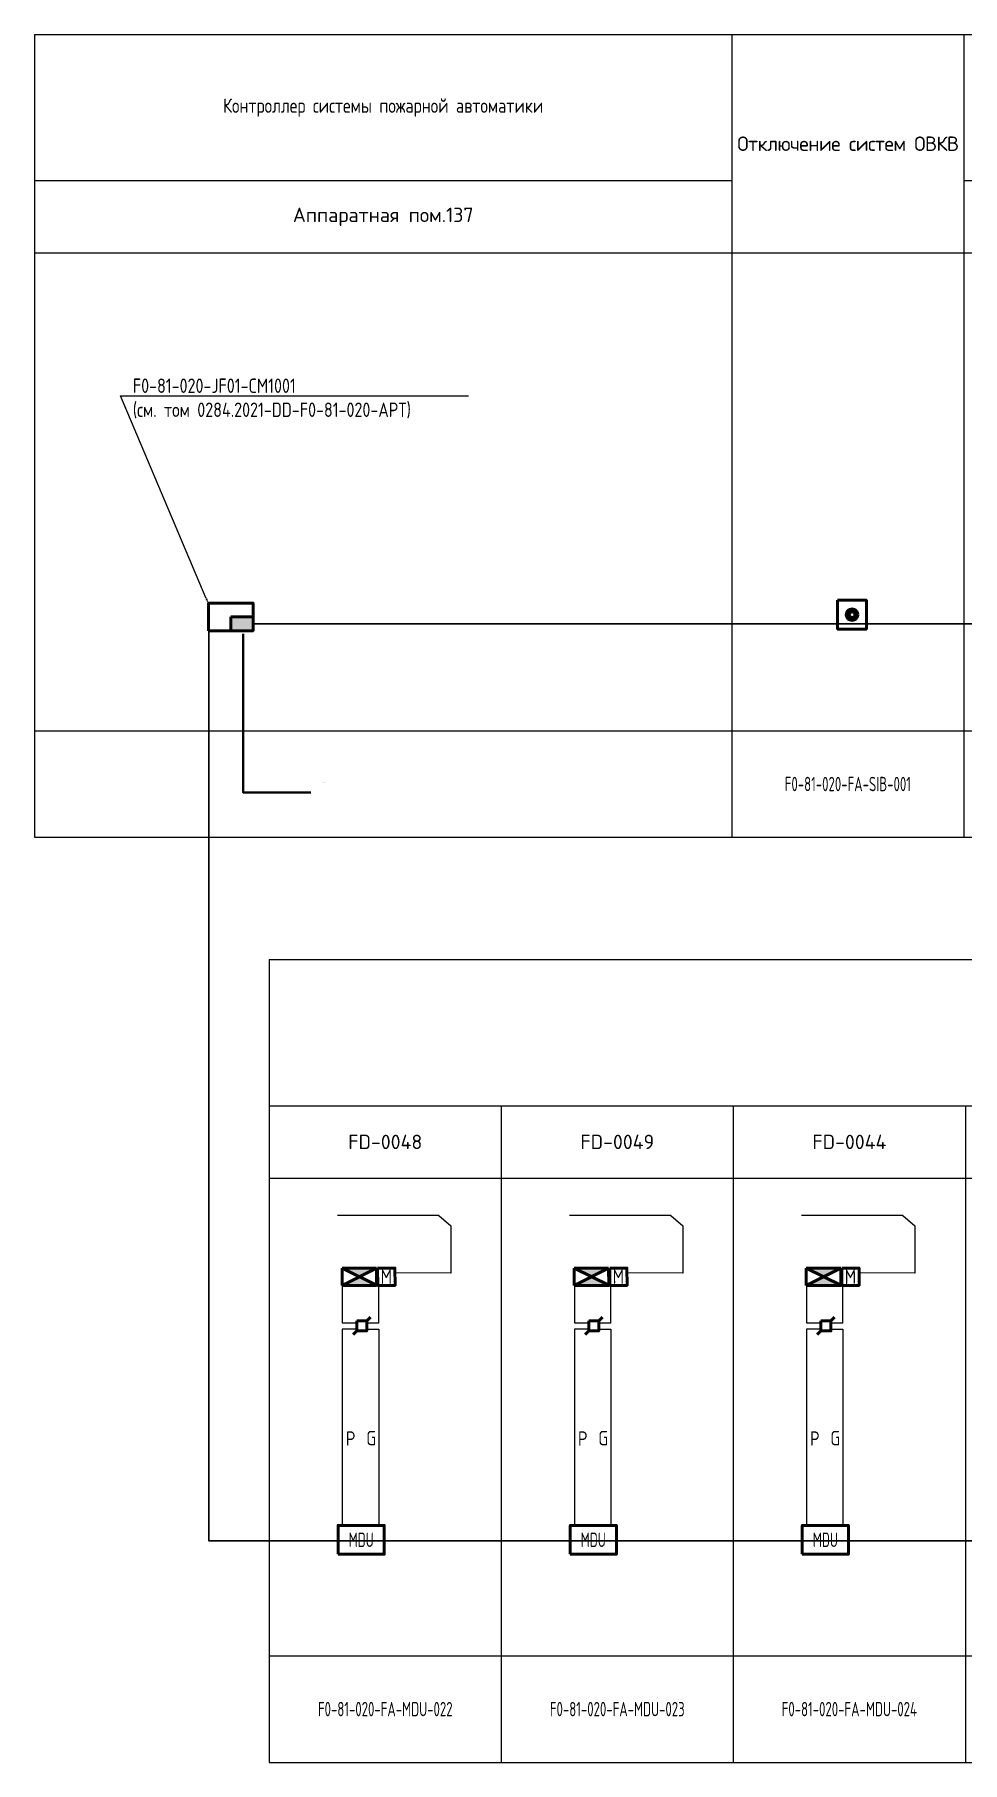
# Model space of a CAD drawing. Header units: millimetres. Extents: x 127230 to 906013, y -355313 to -209225.
# Drawn here: x 574531 to 590612, y -268161 to -238207 of the extents above; entities that cross this region are included whole.
import ezdxf
from ezdxf import colors
from ezdxf.entities.mleader import LeaderData, LeaderLine
from ezdxf.enums import TextEntityAlignment as Align
from ezdxf.math import Vec2, Vec3

# ---------------------------------------------------------------- set-up
doc = ezdxf.new("R2018")
doc.units = ezdxf.units.MM
doc.linetypes.add('Cплошная', pattern=[0])
for name, color, linetype, lineweight in [('14', 250, 'Continuous', 0), ('АТ_ПС_ИП_025', 1, 'Continuous', 25), ('АТ_ПС_ППКП_025', 5, 'Continuous', 25), ('АТ_ПС_Текст_025', 7, 'Continuous', 25), ('АТ_ПС_Трасса_100', 1, 'Continuous', 100)]:
    doc.layers.add(name, color=color, linetype=linetype, lineweight=lineweight)
doc.layers.add('ПС2', color=230, linetype='Continuous')
doc.styles.add('GLE_OASR_TextStyle', font='GOST2304A.ttf')
doc.styles.add('GOST type A', font='gost_0.ttf', dxfattribs={"width": 1.001, "height": 2.5})
doc.styles.get("Standard").update_dxf_attribs({"font": 'gost_0.ttf'})
doc.styles.add('ГОСТ 2.304', font='CS_Gost2304.shx', dxfattribs={"width": 0.8})
doc.styles.add('Текст Т', font='isocpeur.ttf')

# ---------------------------------------------------------------- blocks, each defined once
blk = doc.blocks.new('*T90')
at = {"color": 7, "linetype": 'ByBlock', "transparency": 16777216}
for p, q in [((0, 0), (182448, 0)), ((0, 0), (0, -13917)), ((12084, 0), (12084, -13917)), ((16106, 0), (16106, -13917)), ((48279, 0), (48279, -3786)), ((56323, 0), (56323, -13917)), ((60344, 0), (60344, -13917)), ((68388, 0), (68388, -13917)), ((72409, 0), (72409, -13917)), ((81809, 0), (81809, -13917)), ((91209, 0), (91209, -13917)), ((100609, 0), (100609, -13917)), ((144848, 0), (144848, -13917)), ((154248, 0), (154248, -13917)), ((163648, 0), (163648, -13917)), ((173048, 0), (173048, -13917)), ((182448, 0), (182448, -13917)), ((0, -2533), (12084, -2533)), ((16106, -2533), (182448, -2533)), ((20128, -2533), (20128, -13917)), ((24149, -2533), (24149, -13917)), ((28171, -2533), (28171, -13917)), ((32193, -2533), (32193, -13917)), ((36214, -2533), (36214, -13917)), ((40236, -2533), (40236, -13917)), ((44258, -2533), (44258, -13917)), ((104631, -2533), (104631, -13917)), ((108653, -2533), (108653, -13917)), ((112674, -2533), (112674, -13917)), ((116696, -2533), (116696, -13917)), ((120718, -2533), (120718, -13917)), ((124739, -2533), (124739, -13917)), ((128761, -2533), (128761, -13917)), ((132783, -2533), (132783, -13917)), ((136804, -2533), (136804, -13917)), ((140826, -2533), (140826, -13917)), ((0, -3786), (48279, -3786)), ((56323, -3786), (60344, -3786)), ((68388, -3786), (182448, -3786)), ((0, -12069), (182448, -12069)), ((48279, -12069), (48279, -13917)), ((0, -13917), (182448, -13917))]:
    blk.add_line(p, q, dxfattribs=at)
at = {"color": 0, "linetype": 'ByBlock', "lineweight": -2, "transparency": 16777216}
for p, q in [((48279, -3786), (56323, -3786)), ((48279, -3786), (48279, -12069)), ((60344, -3786), (68388, -3786))]:
    blk.add_line(p, q, dxfattribs=at)
at = {"color": 7, "transparency": 16777216, "char_height": 250, "attachment_point": 5}
for s, insert, width, style in [('Отключение потребителей электропитания по сигналу "Пожар"', (52301, -1266), 8042.13, 'Текст Т'), ('Управление противопожарными клапанами', (58334, -1266), 4020.47, 'Текст Т'), ('Отключение потребителей электропитания по сигналу "Пожар"', (64366, -1266), 8042.13, 'Текст Т'), ('Управление противопожарными клапанами', (70399, -1266), 4020.47, 'Текст Т'), ('Управление противопожарными клапанами', (32193, -1266), 32172.13, 'Текст Т'), ('Управление приточно-вытяжными системами ОВКВ', (77109, -1266), 9398.8, 'Текст Т'), ('Управление приточно-вытяжными системами ОВКВ', (86509, -1266), 9398.8, 'Текст Т'), ('Управление приточно-вытяжными системами ОВКВ', (95909, -1266), 9398.8, 'Текст Т'), ('Управление противопожарными клапанами', (122729, -1266), 44237.13, 'Текст Т'), ('Управление приточно-вытяжными системами ОВКВ', (149548, -1266), 9398.8, 'Текст Т'), ('Управление приточно-вытяжными системами ОВКВ', (158948, -1266), 9398.8, 'Текст Т'), ('Управление приточно-вытяжными системами ОВКВ', (168348, -1266), 9398.8, 'Текст Т'), ('Управление приточно-вытяжными системами ОВКВ', (177748, -1266), 9398.8, 'Текст Т'), ('{\\fGOST type A|b0|i0|c204|p34;\\W1.001;\\C0;Сигнал "Пожар" на IRP-панель СР010, СР011}', (52301, -3160), 8042.13, 'Текст Т'), ('{\\fGOST type A|b0|i0|c204|p34;\\W1.001;\\C0;Сигнал "Пожар" на IRP-панель СР012 СР013}', (64366, -3160), 8042.13, 'Текст Т'), ('Аппаратная пом.137', (6042, -3160), 12083.14, 'Текст Т'), ('FD-0059', (18117, -3160), 4020.47, 'Текст Т'), ('FD-0027', (22139, -3160), 4020.47, 'Текст Т'), ('FD-0034', (26160, -3160), 4020.47, 'Текст Т'), ('FD-0028', (30182, -3160), 4020.47, 'Текст Т'), ('FD-0030', (34204, -3160), 4020.47, 'Текст Т'), ('FD-0062', (46269, -3160), 4020.47, 'Текст Т'), ('FD-0038', (70399, -3160), 4020.47, 'Текст Т'), ('Отключение JS03-UC-1005А/FA-0005А', (77109, -3160), 9398.8, 'Текст Т'), ('Отключение JS03-UC-1005В/FA-0005В', (86509, -3160), 9398.8, 'Текст Т'), ('Отключение JS03-UC-1010/FA-0010', (95909, -3160), 9398.8, 'Текст Т'), ('FD-0065', (106642, -3160), 4020.47, 'Текст Т'), ('FD-0029', (122729, -3160), 4020.47, 'Текст Т'), ('FD-0033', (126750, -3160), 4020.47, 'Текст Т'), ('FD-0046', (130772, -3160), 4020.47, 'Текст Т'), ('FD-0053', (134794, -3160), 4020.47, 'Текст Т'), ('FD-0054', (138815, -3160), 4020.47, 'Текст Т'), ('FD-0055', (142837, -3160), 4020.47, 'Текст Т'), ('Отключение JS03-UC-1004А/FA-0004А', (149548, -3160), 9398.8, 'Текст Т'), ('Отключение JS03-UC-1004В/FA-0004В', (158948, -3160), 9398.8, 'Текст Т'), ('Отключение JS03-UC-1009/FA-0009', (168348, -3160), 9398.8, 'Текст Т'), ('Отключение JS03-UC-1011/FA-0011', (177748, -3160), 9398.8, 'Текст Т'), ('F0-81-020-FA-SIB-001', (14095, -12993), 4020.47, 'ГОСТ 2.304'), ('F0-81-020-FA-MDU-001', (18117, -12993), 4020.47, 'ГОСТ 2.304'), ('F0-81-020-FA-MDU-002', (22139, -12993), 4020.47, 'ГОСТ 2.304'), ('F0-81-020-FA-MDU-003', (26160, -12993), 4020.47, 'ГОСТ 2.304'), ('F0-81-020-FA-MDU-004', (30182, -12993), 4020.47, 'ГОСТ 2.304'), ('F0-81-020-FA-MDU-005', (34204, -12993), 4020.47, 'ГОСТ 2.304'), ('F0-81-020-FA-MDU-006', (38225, -12993), 4020.47, 'ГОСТ 2.304'), ('F0-81-020-FA-MDU-007', (42247, -12993), 4020.47, 'ГОСТ 2.304'), ('F0-81-020-FA-MDU-008', (46269, -12993), 4020.47, 'ГОСТ 2.304'), ('F0-81-020-FA-MR-015, F0-81-020-FA-MR-016', (52301, -12993), 8042.13, 'ГОСТ 2.304'), ('F0-81-020-FA-MDU-009', (58334, -12993), 4020.47, 'ГОСТ 2.304'), ('F0-81-020-FA-MR-017, F0-81-020-FA-MR-018', (64366, -12993), 8042.13, 'ГОСТ 2.304'), ('F0-81-020-FA-MDU-010', (70399, -12993), 4020.47, 'ГОСТ 2.304'), ('F0-81-020-FA-MR-009', (77109, -12993), 9398.8, 'ГОСТ 2.304'), ('F0-81-020-FA-MR-010', (86509, -12993), 9398.8, 'ГОСТ 2.304'), ('F0-81-020-FA-MR-011', (95909, -12993), 9398.8, 'ГОСТ 2.304'), ('F0-81-020-FA-MDU-011', (102620, -12993), 4020.47, 'ГОСТ 2.304'), ('F0-81-020-FA-MDU-012', (106642, -12993), 4020.47, 'ГОСТ 2.304'), ('F0-81-020-FA-MDU-013', (110664, -12993), 4020.47, 'ГОСТ 2.304'), ('F0-81-020-FA-MDU-014', (114685, -12993), 4020.47, 'ГОСТ 2.304'), ('F0-81-020-FA-MDU-015', (118707, -12993), 4020.47, 'ГОСТ 2.304'), ('F0-81-020-FA-MDU-016', (122729, -12993), 4020.47, 'ГОСТ 2.304'), ('F0-81-020-FA-MDU-017', (126750, -12993), 4020.47, 'ГОСТ 2.304'), ('F0-81-020-FA-MDU-018', (130772, -12993), 4020.47, 'ГОСТ 2.304'), ('F0-81-020-FA-MDU-019', (134794, -12993), 4020.47, 'ГОСТ 2.304'), ('F0-81-020-FA-MDU-020', (138815, -12993), 4020.47, 'ГОСТ 2.304'), ('F0-81-020-FA-MDU-021', (142837, -12993), 4020.47, 'ГОСТ 2.304'), ('F0-81-020-FA-MR-005', (149548, -12993), 9398.8, 'ГОСТ 2.304'), ('F0-81-020-FA-MR-006', (158948, -12993), 9398.8, 'ГОСТ 2.304'), ('F0-81-020-FA-MR-007', (168348, -12993), 9398.8, 'ГОСТ 2.304'), ('F0-81-020-FA-MR-008', (177748, -12993), 9398.8, 'ГОСТ 2.304')]:
    blk.add_mtext(s, dxfattribs=dict(at, insert=insert, width=width, style=style))
at = {"color": 0, "transparency": 16777216, "char_height": 250, "attachment_point": 5}
for s, insert, width in [('Контроллер системы пожарной автоматики', (6042, -1266), 12083.14), ('{\\fISOCPEUR|b0|i0|c204|p34;\\T0.95;\\C7;Отключение систем ОВКВ}', (14095, -1893), 4020.47)]:
    blk.add_mtext(s, dxfattribs=dict(at, insert=insert, width=width))
at = {"transparency": 16777216, "char_height": 250, "width": 4020.47, "attachment_point": 5, "style": 'Текст Т'}
for s, insert in [('FD-0063', (38225, -3160)), ('FD-0060', (42247, -3160)), ('FD-0032', (58334, -3160)), ('FD-0037', (102620, -3160)), ('FD-0066', (110664, -3160)), ('FD-0079', (114685, -3160)), ('FD-0078', (118707, -3160))]:
    blk.add_mtext(s, dxfattribs=dict(at, insert=insert))
blk = doc.blocks.new('*U53')
at = {"color": 0, "lineweight": 30, "width": 1.001, "flags": 104}
blk.add_attdef('ТЕКСТ1', text='', height=2.5, dxfattribs=at).set_placement((0.55, 3.27), align=Align.TOP_LEFT)
at = {"color": 0, "lineweight": 0}
blk.add_wipeout([(0, 4.3), (16.02, 4.3), (16.02, 0), (0, 0)], dxfattribs=at)
blk = doc.blocks.new('*U56')
at = {"linetype": 'Continuous', "lineweight": -2}
h = blk.add_hatch(dxfattribs=at)
h.set_pattern_fill('ANGLE', color=0)
h.set_pattern_definition([(0, (7.841, 39.882), (0, 6.985), [5.08, -1.905]), (90, (7.841, 39.882), (-6.985, 4e-16), [5.08, -1.905])])
h.paths.add_polyline_path([(3.41, 42.45, 1), (6.91, 42.45, 1)])
h = blk.add_hatch()
h.set_pattern_fill('ANGLE', color=0)
h.set_pattern_definition([(0, (2.6406, 39.934), (0, 6.985), [5.08, -1.905]), (90, (2.6406, 39.934), (-6.985, 4e-16), [5.08, -1.905])])
h.paths.add_polyline_path([(6.25, 42.89), (6.25, 42.43), (7.64, 42.43)])
h.paths.add_polyline_path([(7.64, 42.43), (6.25, 42.43), (6.25, 41.98)])
at = {"linetype": 'Cплошная'}
blk.add_wipeout([(-2.5, 5), (-2.51, -0.01), (2.5, -0.01), (2.5, 5)], dxfattribs=at)
at = {"linetype": 'ByBlock', "lineweight": -2}
h = blk.add_hatch(color=0, dxfattribs=at)
h.dxf.hatch_style = 1
h.paths.add_polyline_path([(-1, 2.5, 1), (1, 2.5, 1)])
h.paths.add_polyline_path([(0.5, 2.5, -1), (-0.5, 2.5, -1)], flags=16)
at = {"color": 0, "linetype": 'ByBlock', "lineweight": -2}
blk.add_lwpolyline([(-2.5, 5), (2.5, 5), (2.5, 0), (-2.5, 0)], close=True, dxfattribs=at)
for radius in [1, 0.5]:
    blk.add_circle((0, 2.5), radius, dxfattribs=at)
blk = doc.blocks.new('*U67')
at = {"linetype": 'Continuous', "lineweight": -2}
blk.add_hatch(color=0, dxfattribs=at).paths.add_polyline_path([(-4, 2.5), (-4, 0), (0, 0), (0, 2.5)])
at = {"color": 0, "linetype": 'Continuous', "lineweight": -2}
for points in [[(-8, 0), (-8, 5), (0, 5), (0, 0)], [(-4, 2.5), (-4, 0), (0, 0), (0, 2.5)]]:
    blk.add_lwpolyline(points, close=True, dxfattribs=at)
blk = doc.blocks.new('*T92')
at = {"color": 7, "linetype": 'ByBlock', "transparency": 16777216}
for p, q in [((0, 0), (178407, 0)), ((0, 0), (0, -13917)), ((60325, 0), (60325, -13917)), ((69725, 0), (69725, -13917)), ((79125, 0), (79125, -13917)), ((88525, 0), (88525, -13917)), ((97925, 0), (97925, -13917)), ((143520, 0), (143520, -13917)), ((151563, 0), (151563, -13917)), ((160963, 0), (160963, -13917)), ((170363, 0), (170363, -13917)), ((178407, 0), (178407, -13917)), ((0, -2533), (178407, -2533)), ((4022, -2533), (4022, -13917)), ((8043, -2533), (8043, -13917)), ((12065, -2533), (12065, -13917)), ((16087, -2533), (16087, -13917)), ((20108, -2533), (20108, -13917)), ((24130, -2533), (24130, -13917)), ((28152, -2533), (28152, -13917)), ((32173, -2533), (32173, -13917)), ((36195, -2533), (36195, -13917)), ((40217, -2533), (40217, -13917)), ((44238, -2533), (44238, -13917)), ((48260, -2533), (48260, -13917)), ((52282, -2533), (52282, -13917)), ((56303, -2533), (56303, -13917)), ((101947, -2533), (101947, -13917)), ((105968, -2533), (105968, -13917)), ((109990, -2533), (109990, -13917)), ((114012, -2533), (114012, -13917)), ((118033, -2533), (118033, -13917)), ((122055, -2533), (122055, -13917)), ((126077, -2533), (126077, -13917)), ((130098, -2533), (130098, -13917)), ((134120, -2533), (134120, -13917)), ((147542, -2533), (147542, -13917)), ((174385, -2533), (174385, -13917)), ((0, -3786), (178407, -3786)), ((0, -12069), (178407, -12069)), ((0, -13917), (178407, -13917))]:
    blk.add_line(p, q, dxfattribs=at)
at = {"color": 0, "linetype": 'ByBlock', "lineweight": -2, "transparency": 16777216}
blk.add_line((134120, 0), (134120, -2533), dxfattribs=at)
at = {"color": 7, "transparency": 16777216, "char_height": 250, "attachment_point": 5}
for s, insert, width, style in [('Управление противопожарными клапанами', (30162, -1266), 60323.8, 'Текст Т'), ('Управление приточно-вытяжными системами ОВКВ', (65025, -1266), 9398.8, 'Текст Т'), ('Управление приточно-вытяжными системами ОВКВ', (74425, -1266), 9398.8, 'Текст Т'), ('Управление приточно-вытяжными системами ОВКВ', (83825, -1266), 9398.8, 'Текст Т'), ('Управление приточно-вытяжными системами ОВКВ', (93225, -1266), 9398.8, 'Текст Т'), ('Управление приточно-вытяжными системами ОВКВ', (138820, -1266), 9398.8, 'Текст Т'), ('Управление приточно-вытяжными системами ОВКВ', (156263, -1266), 9398.8, 'Текст Т'), ('Управление приточно-вытяжными системами ОВКВ', (165663, -1266), 9398.8, 'Текст Т'), ('FD-0048', (2011, -3160), 4020.47, 'Текст Т'), ('FD-0049', (6032, -3160), 4020.47, 'Текст Т'), ('FD-0044', (10054, -3160), 4020.47, 'Текст Т'), ('FD-0051', (14076, -3160), 4020.47, 'Текст Т'), ('FD-0052', (18097, -3160), 4020.47, 'Текст Т'), ('FD-0042', (22119, -3160), 4020.47, 'Текст Т'), ('FD-0043', (26141, -3160), 4020.47, 'Текст Т'), ('FD-0011', (30162, -3160), 4020.47, 'Текст Т'), ('FD-0007', (34184, -3160), 4020.47, 'Текст Т'), ('FD-0009', (38206, -3160), 4020.47, 'Текст Т'), ('FD-0010', (42227, -3160), 4020.47, 'Текст Т'), ('FD-0018', (46249, -3160), 4020.47, 'Текст Т'), ('FD-0015', (50271, -3160), 4020.47, 'Текст Т'), ('FD-0016', (54292, -3160), 4020.47, 'Текст Т'), ('FD-0017', (58314, -3160), 4020.47, 'Текст Т'), ('Отключение JS03-UC-1001/FA-0001', (65025, -3160), 9398.8, 'Текст Т'), ('Отключение JS03-UC-1002А/FA-0002А', (74425, -3160), 9398.8, 'Текст Т'), ('Отключение JS03-UC-1003/FA-0003', (83825, -3160), 9398.8, 'Текст Т'), ('Отключение JS03-UC-1007/FA-0007', (93225, -3160), 9398.8, 'Текст Т'), ('FD-0019', (99936, -3160), 4020.47, 'Текст Т'), ('FD-0020', (103957, -3160), 4020.47, 'Текст Т'), ('FD-0021', (107979, -3160), 4020.47, 'Текст Т'), ('FD-0002', (112001, -3160), 4020.47, 'Текст Т'), ('FD-0005', (116022, -3160), 4020.47, 'Текст Т'), ('FD-0017', (120044, -3160), 4020.47, 'Текст Т'), ('FD-0056', (124066, -3160), 4020.47, 'Текст Т'), ('FD-0067', (128087, -3160), 4020.47, 'Текст Т'), ('FD-0006', (132109, -3160), 4020.47, 'Текст Т'), ('Отключение JS03-UC-1012/FA-0012', (138820, -3160), 9398.8, 'Текст Т'), ('FD-0013', (145531, -3160), 4020.47, 'Текст Т'), ('FD-0072', (149552, -3160), 4020.47, 'Текст Т'), ('Отключение JS03-UC-1006/FA-0002В', (156263, -3160), 9398.8, 'Текст Т'), ('Отключение JS03-UC-1008/FA-0008', (165663, -3160), 9398.8, 'Текст Т'), ('FD-0014', (172374, -3160), 4020.47, 'Текст Т'), ('FD-0012', (176396, -3160), 4020.47, 'Текст Т'), ('F0-81-020-FA-MDU-022', (2011, -12993), 4020.47, 'ГОСТ 2.304'), ('F0-81-020-FA-MDU-023', (6032, -12993), 4020.47, 'ГОСТ 2.304'), ('F0-81-020-FA-MDU-024', (10054, -12993), 4020.47, 'ГОСТ 2.304'), ('F0-81-020-FA-MDU-025', (14076, -12993), 4020.47, 'ГОСТ 2.304'), ('F0-81-020-FA-MDU-026', (18097, -12993), 4020.47, 'ГОСТ 2.304'), ('F0-81-020-FA-MDU-027', (22119, -12993), 4020.47, 'ГОСТ 2.304'), ('F0-81-020-FA-MDU-028', (26141, -12993), 4020.47, 'ГОСТ 2.304'), ('F0-81-020-FA-MDU-049', (30162, -12993), 4020.47, 'ГОСТ 2.304'), ('F0-81-020-FA-MDU-029', (34184, -12993), 4020.47, 'ГОСТ 2.304'), ('F0-81-020-FA-MDU-030', (38206, -12993), 4020.47, 'ГОСТ 2.304'), ('F0-81-020-FA-MDU-031', (42227, -12993), 4020.47, 'ГОСТ 2.304'), ('F0-81-020-FA-MDU-032', (46249, -12993), 4020.47, 'ГОСТ 2.304'), ('F0-81-020-FA-MDU-033', (50271, -12993), 4020.47, 'ГОСТ 2.304'), ('F0-81-020-FA-MDU-034', (54292, -12993), 4020.47, 'ГОСТ 2.304'), ('F0-81-020-FA-MDU-035', (58314, -12993), 4020.47, 'ГОСТ 2.304'), ('F0-81-020-FA-MR-001', (65025, -12993), 9398.8, 'ГОСТ 2.304'), ('F0-81-020-FA-MR-002', (74425, -12993), 9398.8, 'ГОСТ 2.304'), ('F0-81-020-FA-MR-003', (83825, -12993), 9398.8, 'ГОСТ 2.304'), ('F0-81-020-FA-MR-004', (93225, -12993), 9398.8, 'ГОСТ 2.304'), ('F0-81-020-FA-MDU-036', (99936, -12993), 4020.47, 'ГОСТ 2.304'), ('F0-81-020-FA-MDU-037', (103957, -12993), 4020.47, 'ГОСТ 2.304'), ('F0-81-020-FA-MDU-038', (107979, -12993), 4020.47, 'ГОСТ 2.304'), ('F0-81-020-FA-MDU-039', (112001, -12993), 4020.47, 'ГОСТ 2.304'), ('F0-81-020-FA-MDU-040', (116022, -12993), 4020.47, 'ГОСТ 2.304'), ('F0-81-020-FA-MDU-041', (120044, -12993), 4020.47, 'ГОСТ 2.304'), ('F0-81-020-FA-MDU-042', (124066, -12993), 4020.47, 'ГОСТ 2.304'), ('F0-81-020-FA-MDU-043', (128087, -12993), 4020.47, 'ГОСТ 2.304'), ('F0-81-020-FA-MDU-044', (132109, -12993), 4020.47, 'ГОСТ 2.304'), ('F0-81-020-FA-MR-014', (138820, -12993), 9398.8, 'ГОСТ 2.304'), ('F0-81-020-FA-MDU-045', (145531, -12993), 4020.47, 'ГОСТ 2.304'), ('F0-81-020-FA-MDU-046', (149552, -12993), 4020.47, 'ГОСТ 2.304'), ('F0-81-020-FA-MR-012', (156263, -12993), 9398.8, 'ГОСТ 2.304'), ('F0-81-020-FA-MR-013', (165663, -12993), 9398.8, 'ГОСТ 2.304'), ('F0-81-020-FA-MDU-047', (172374, -12993), 4020.47, 'ГОСТ 2.304'), ('F0-81-020-FA-MDU-048', (176396, -12993), 4020.47, 'ГОСТ 2.304')]:
    blk.add_mtext(s, dxfattribs=dict(at, insert=insert, width=width, style=style))
at = {"color": 0, "transparency": 16777216, "char_height": 250, "attachment_point": 5, "style": 'Текст Т'}
for insert, width in [((116022, -1266), 36193.8), ((147542, -1266), 8042.13), ((174385, -1266), 8042.13)]:
    blk.add_mtext('{\\C7;Управление противопожарными клапанами}', dxfattribs=dict(at, insert=insert, width=width))
blk = doc.blocks.new('*U54')
at = {"color": 0, "lineweight": 30, "width": 1.001, "flags": 104}
blk.add_attdef('ТЕКСТ1', text='', height=2.5, dxfattribs=at).set_placement((0.55, 3.27), align=Align.TOP_LEFT)
at = {"color": 0, "lineweight": 0}
blk.add_wipeout([(0, 4.3), (21.07, 4.3), (21.07, 0), (0, 0)], dxfattribs=at)
blk = doc.blocks.new('*U49')
at = {"linetype": 'Continuous', "lineweight": 25}
blk.add_wipeout([(-1.5, -1.5), (-1.5, 1.5), (1.5, 1.5), (1.5, -1.5)], dxfattribs=at)
at = {"color": 0, "linetype": 'Continuous', "lineweight": -2}
for p, q in [((1.5, 1.5), (2.63, 2.63)), ((-1.5, -1.5), (-2.63, -2.63))]:
    blk.add_line(p, q, dxfattribs=at)
blk.add_lwpolyline([(-1.5, 1.5), (1.5, 1.5), (1.5, -1.5), (-1.5, -1.5)], close=True, dxfattribs=at)
blk = doc.blocks.new('*U52')
at = {"linetype": 'Continuous', "lineweight": -2}
h = blk.add_hatch(color=0, dxfattribs=at)
h.dxf.hatch_style = 1
h.paths.add_polyline_path([(-6, 2.97), (-2.98, 1.48), (0, 2.97)])
h.paths.add_polyline_path([(-2.98, 1.48), (-6, -0.03), (0, -0.03), (0, 0)])
at = {"color": 0, "linetype": 'Continuous', "lineweight": -2}
for p, q in [((-6, -0.03), (-6, 2.97)), ((0, 2.97), (-6, 2.97)), ((-6, 2.97), (0, 0)), ((-6, -0.03), (0, 2.97)), ((0, -0.03), (0, 2.97)), ((0, 1.47), (0.18, 1.47)), ((-6, -0.03), (0, -0.03))]:
    blk.add_line(p, q, dxfattribs=at)
blk.add_lwpolyline([(0.18, 2.97), (3.18, 2.97), (3.18, -0.03), (0.18, -0.03)], close=True, dxfattribs=at)
at = {"color": 0, "linetype": 'Continuous', "lineweight": -2, "style": 'GLE_OASR_TextStyle'}
blk.add_text('М', height=2.5, dxfattribs=at).set_placement((1.68, 1.47), align=Align.MIDDLE_CENTER)
blk = doc.blocks.new('*U51')
at = {"color": 0, "linetype": 'Continuous', "lineweight": -2}
blk.add_lwpolyline([(-8, -0.03), (0, -0.03), (0, 4.97), (-8, 4.97)], close=True, dxfattribs=at)
at = {"color": 0, "linetype": 'Continuous', "lineweight": -2, "style": 'ГОСТ 2.304', "width": 0.8, "flags": 4}
blk.add_attdef('НАДПИСЬ', text='', height=2.5, dxfattribs=at).set_placement((-4, 2.47), align=Align.MIDDLE_CENTER)
blk = doc.blocks.new('*U50')
at = {"color": 0, "lineweight": 0}
blk.add_wipeout([(-2.08, 6.13), (-19.65, 6.12), (-19.65, 1.83), (-2.08, 1.83)], dxfattribs=at)
at = {"color": 0, "linetype": 'Cплошная', "lineweight": 25}
for q in [(-19.65, 1.83), (0, 0)]:
    blk.add_line((-2.08, 1.83), q, dxfattribs=at)
at = {"color": 0, "lineweight": 30, "flags": 104}
blk.add_attdef('ТЕКСТ1', text='', height=2.5, dxfattribs=at).set_placement((-2.99, 5.1), align=Align.TOP_RIGHT)

msp = doc.modelspace()

# ---------------------------------------------------------------- linework, layer by layer
at = {"layer": '14', "color": 6, "lineweight": 25}
for points in [[(579864, -259893), (579864, -260543), (580116, -260543)], [(583886, -259893), (583886, -260543), (584138, -260543)], [(587907, -259893), (587907, -260543), (588159, -260543)]]:
    msp.add_lwpolyline(points, dxfattribs=at)
at = {"layer": 'АТ_ПС_Трасса_100', "color": 3, "linetype": 'Cплошная', "lineweight": 40, "transparency": 33554687}
msp.add_lwpolyline([(578144, -248596), (578144, -251344), (579317, -251344)], dxfattribs=at)
at = {"layer": 'АТ_ПС_Трасса_100', "color": 92, "lineweight": 25, "ltscale": 100}
for points in [[(580288, -260543), (580497, -260543), (580497, -259894)], [(584310, -260543), (584518, -260543), (584518, -259894)], [(588332, -260543), (588540, -260543), (588540, -259894)], [(580288, -260650), (580497, -260650), (580497, -264052)], [(584310, -260650), (584518, -260650), (584518, -264052)], [(588332, -260650), (588540, -260650), (588540, -264052)]]:
    msp.add_lwpolyline(points, dxfattribs=at)
at = {"layer": 'АТ_ПС_Трасса_100', "color": 6, "lineweight": 25, "ltscale": 100}
for points in [[(580116, -260650), (579864, -260650), (579864, -264052)], [(584138, -260650), (583886, -260650), (583886, -264052)], [(588159, -260650), (587907, -260650), (587907, -264052)]]:
    msp.add_lwpolyline(points, dxfattribs=at)

# ---------------------------------------------------------------- block references
for name, p in [('*T90', (574531, -238207)), ('*T92', (578598, -254244))]:
    msp.add_blockref(name, p)
at = {"layer": 'АТ_ПС_ППКП_025', "color": 1, "linetype": 'Continuous', "lineweight": 50, "xscale": 96.35147301660591, "yscale": 96.35147301660591, "zscale": 96.35147301660591}
msp.add_blockref('*U67', (578318, -248544), dxfattribs=at)
at = {"layer": 'ПС2', "color": 5, "lineweight": 50, "transparency": 33554687, "xscale": 100, "yscale": 100, "zscale": 100, "rotation": 0.1250381865928775}
for p in [(580460, -259889), (584481, -259889), (588503, -259889)]:
    msp.add_blockref('*U52', p, dxfattribs=at)

# ---------------------------------------------------------------- texts
at = {"layer": 'АТ_ПС_Текст_025', "char_height": 250, "attachment_point": 5, "style": 'GLE_OASR_TextStyle'}
for s, insert in [('P', (580010, -262547)), ('G', (580366, -262539)), ('P', (584032, -262547)), ('G', (584387, -262539)), ('P', (588054, -262547)), ('G', (588409, -262539))]:
    msp.add_mtext_dynamic_manual_height_columns(s, width=1237.88, gutter_width=12.5, heights=[0], dxfattribs=dict(at, insert=insert))

# ---------------------------------------------------------------- leaders
at = {"color": 18, "true_color": 0x000000}
ml = msp.add_multileader_mtext('Standard', dxfattribs=at)
ml.set_content('\\pxsm1;F0-81-020-JF01-CM1001\\P\\ps*;(см. том 0284.2021-DD-F0-81-020-APТ)', color=(0, 0, 0), style='GOST type A')
ml.set_leader_properties()
ml.build(insert=Vec2(0, 0))
ml.multileader.update_dxf_attribs({"text_left_attachment_type": 6, "text_right_attachment_type": 6, "arrow_head_size": 100})
ctx = ml.context
ctx.base_point, ctx.char_height, ctx.arrow_head_size, ctx.landing_gap_size, ctx.plane_origin = Vec3(576134, -244470), 250, 100, 100, Vec3(570817, -234601)
ctx.left_attachment, ctx.right_attachment = 6, 6
notes = []
notes.append((ctx, [(0, (1, 1, 0), (576021, -244470), (1, 0), 113, [(0, [(577547, -248078)], 0, [])])]))
ctx.mtext.insert, ctx.mtext.width, ctx.mtext.flow_direction = Vec3(576234, -244170), 5760, 5
for ctx, leaders in notes:
    for number, flags, end, landing, length, lines in leaders:
        leader = LeaderData()
        leader.index, (leader.has_last_leader_line, leader.has_dogleg_vector, leader.attachment_direction) = number, flags
        leader.last_leader_point, leader.dogleg_vector, leader.dogleg_length = Vec3(end), Vec3(landing), length
        for number, points, colour, breaks in lines:
            line = LeaderLine()
            line.index, line.vertices, line.color, line.breaks = number, Vec3.list(points), colors.encode_raw_color(colour), breaks
            leader.lines.append(line)
        ctx.leaders.append(leader)

# ---------------------------------------------------------------- next in the draw order: block references
at = {"layer": 'АТ_ПС_ИП_025', "color": 5, "lineweight": 50, "transparency": 33554687, "xscale": 100, "yscale": 100, "zscale": 100}
msp.add_blockref('*U56', (588699, -248514), dxfattribs=at)
at = {"layer": 'АТ_ПС_ИП_025', "lineweight": 50, "xscale": 57.51779866433964, "yscale": 57.51779866433964, "zscale": 57.51779866433964}
for p in [(580202, -260593), (584224, -260593), (588245, -260593)]:
    msp.add_blockref('*U49', p, dxfattribs=at)
at = {"layer": 'АТ_ПС_Текст_025', "transparency": 33554636}
ref = msp.add_blockref('*U53', (579445, -251504), dxfattribs=dict(at, xscale=99.99980000000001, yscale=99.99980000000001, zscale=99.99980000000001))
lines = msp.add_mtext('сигнал (АСУЭ) F0-########-JU01-CA-0001', dxfattribs={"layer": '0', "color": 0, "insert": (579499, -251177), "char_height": 2.5, "attachment_point": 1})
ref.add_attrib('ТЕКСТ1', '', (579499, -251177), dxfattribs={"flags": 104}).embed_mtext(lines)
at = {"layer": 'АТ_ПС_Текст_025', "linetype": 'Continuous'}
ref = msp.add_blockref('*U50', (581744, -258861), dxfattribs=dict(at, xscale=100, yscale=100, zscale=100))
lines = msp.add_mtext('230 В AC*** ', dxfattribs={"layer": '0', "color": 0, "insert": (581445, -258351), "char_height": 2.5, "attachment_point": 1})
ref.add_attrib('ТЕКСТ1', '', (581445, -258351), dxfattribs={"flags": 104}).embed_mtext(lines)
ref = msp.add_blockref('*U50', (585765, -258861), dxfattribs=dict(at, xscale=100, yscale=100, zscale=100))
lines = msp.add_mtext('230 В AC*** ', dxfattribs={"layer": '0', "color": 0, "insert": (585467, -258351), "char_height": 2.5, "attachment_point": 1})
ref.add_attrib('ТЕКСТ1', '', (585467, -258351), dxfattribs={"flags": 104}).embed_mtext(lines)
ref = msp.add_blockref('*U50', (589787, -258861), dxfattribs=dict(at, xscale=100, yscale=100, zscale=100))
lines = msp.add_mtext('230 В AC*** ', dxfattribs={"layer": '0', "color": 0, "insert": (589488, -258351), "char_height": 2.5, "attachment_point": 1})
ref.add_attrib('ТЕКСТ1', '', (589488, -258351), dxfattribs={"flags": 104}).embed_mtext(lines)
at = {"layer": 'АТ_ПС_Текст_025', "transparency": 33554636}
ref = msp.add_blockref('*U53', (580555, -260718), dxfattribs=dict(at, xscale=99.99980000000001, yscale=99.99980000000001, zscale=99.99980000000001))
lines = msp.add_mtext('\\W1.0010;*FA-XK-022', dxfattribs={"layer": '0', "color": 0, "insert": (580610, -260391), "char_height": 2.5, "attachment_point": 1})
ref.add_attrib('ТЕКСТ1', '', (580610, -260391), dxfattribs={"flags": 104}).embed_mtext(lines)
ref = msp.add_blockref('*U53', (584577, -260718), dxfattribs=dict(at, xscale=99.99980000000001, yscale=99.99980000000001, zscale=99.99980000000001))
lines = msp.add_mtext('\\W1.0010;*FA-XK-023', dxfattribs={"layer": '0', "color": 0, "insert": (584631, -260391), "char_height": 2.5, "attachment_point": 1})
ref.add_attrib('ТЕКСТ1', '', (584631, -260391), dxfattribs={"flags": 104}).embed_mtext(lines)
ref = msp.add_blockref('*U53', (588598, -260718), dxfattribs=dict(at, xscale=99.99980000000001, yscale=99.99980000000001, zscale=99.99980000000001))
lines = msp.add_mtext('\\W1.0010;*FA-XK-024', dxfattribs={"layer": '0', "color": 0, "insert": (588653, -260391), "char_height": 2.5, "attachment_point": 1})
ref.add_attrib('ТЕКСТ1', '', (588653, -260391), dxfattribs={"flags": 104}).embed_mtext(lines)
at = {"layer": 'АТ_ПС_Текст_025', "transparency": 33554636, "xscale": 99.99980000000001, "yscale": 99.99980000000001, "zscale": 99.99980000000001, "rotation": 90.0000000004073}
for p in [(579748, -263281), (581013, -263281), (583770, -263281), (585035, -263281), (587791, -263281), (589057, -263281)]:
    msp.add_blockref('*U54', p, dxfattribs=at)

# ---------------------------------------------------------------- next in the draw order: wipeouts: each hides what was drawn before it
at = {"lineweight": 25}
for points in [[(579793, -264052), (580593, -264052), (580593, -264552), (579793, -264552)], [(583814, -264052), (584614, -264052), (584614, -264552), (583814, -264552)], [(587836, -264052), (588636, -264052), (588636, -264552), (587836, -264552)]]:
    msp.add_wipeout(points, dxfattribs=at).dxf.layer = 'АТ_ПС_Трасса_100'

# ---------------------------------------------------------------- next in the draw order: linework, layer by layer
at = {"color": 1, "lineweight": 30}
msp.add_lwpolyline([(578318, -248424), (758046, -248424), (758046, -264320), (577552, -264320), (577552, -248544)], dxfattribs=at)
at = {"layer": '14', "color": 6, "lineweight": 25}
for points in [[(581744, -258861), (581744, -259680), (580777, -259676)], [(585765, -258861), (585765, -259680), (584799, -259676)], [(589787, -258861), (589787, -259680), (588820, -259676)]]:
    msp.add_lwpolyline(points, dxfattribs=at)

# ---------------------------------------------------------------- next in the draw order: block references
at = {"layer": 'АТ_ПС_ППКП_025', "color": 1, "linetype": 'Continuous', "lineweight": 50}
ref = msp.add_blockref('*U51', (580592, -264549), dxfattribs=dict(at, xscale=100, yscale=100, zscale=100))
ref.add_attrib('НАДПИСЬ', 'MDU', dxfattribs={"layer": '0', "color": 0, "linetype": 'Continuous', "lineweight": -2, "height": 250, "style": 'ГОСТ 2.304', "width": 0.8}).set_placement((580193, -264302), align=Align.MIDDLE_CENTER)
ref = msp.add_blockref('*U51', (584614, -264549), dxfattribs=dict(at, xscale=100, yscale=100, zscale=100))
ref.add_attrib('НАДПИСЬ', 'MDU', dxfattribs={"layer": '0', "color": 0, "linetype": 'Continuous', "lineweight": -2, "height": 250, "style": 'ГОСТ 2.304', "width": 0.8}).set_placement((584214, -264302), align=Align.MIDDLE_CENTER)
ref = msp.add_blockref('*U51', (588636, -264549), dxfattribs=dict(at, xscale=100, yscale=100, zscale=100))
ref.add_attrib('НАДПИСЬ', 'MDU', dxfattribs={"layer": '0', "color": 0, "linetype": 'Continuous', "lineweight": -2, "height": 250, "style": 'ГОСТ 2.304', "width": 0.8}).set_placement((588236, -264302), align=Align.MIDDLE_CENTER)

doc.saveas('drawing.dxf')
